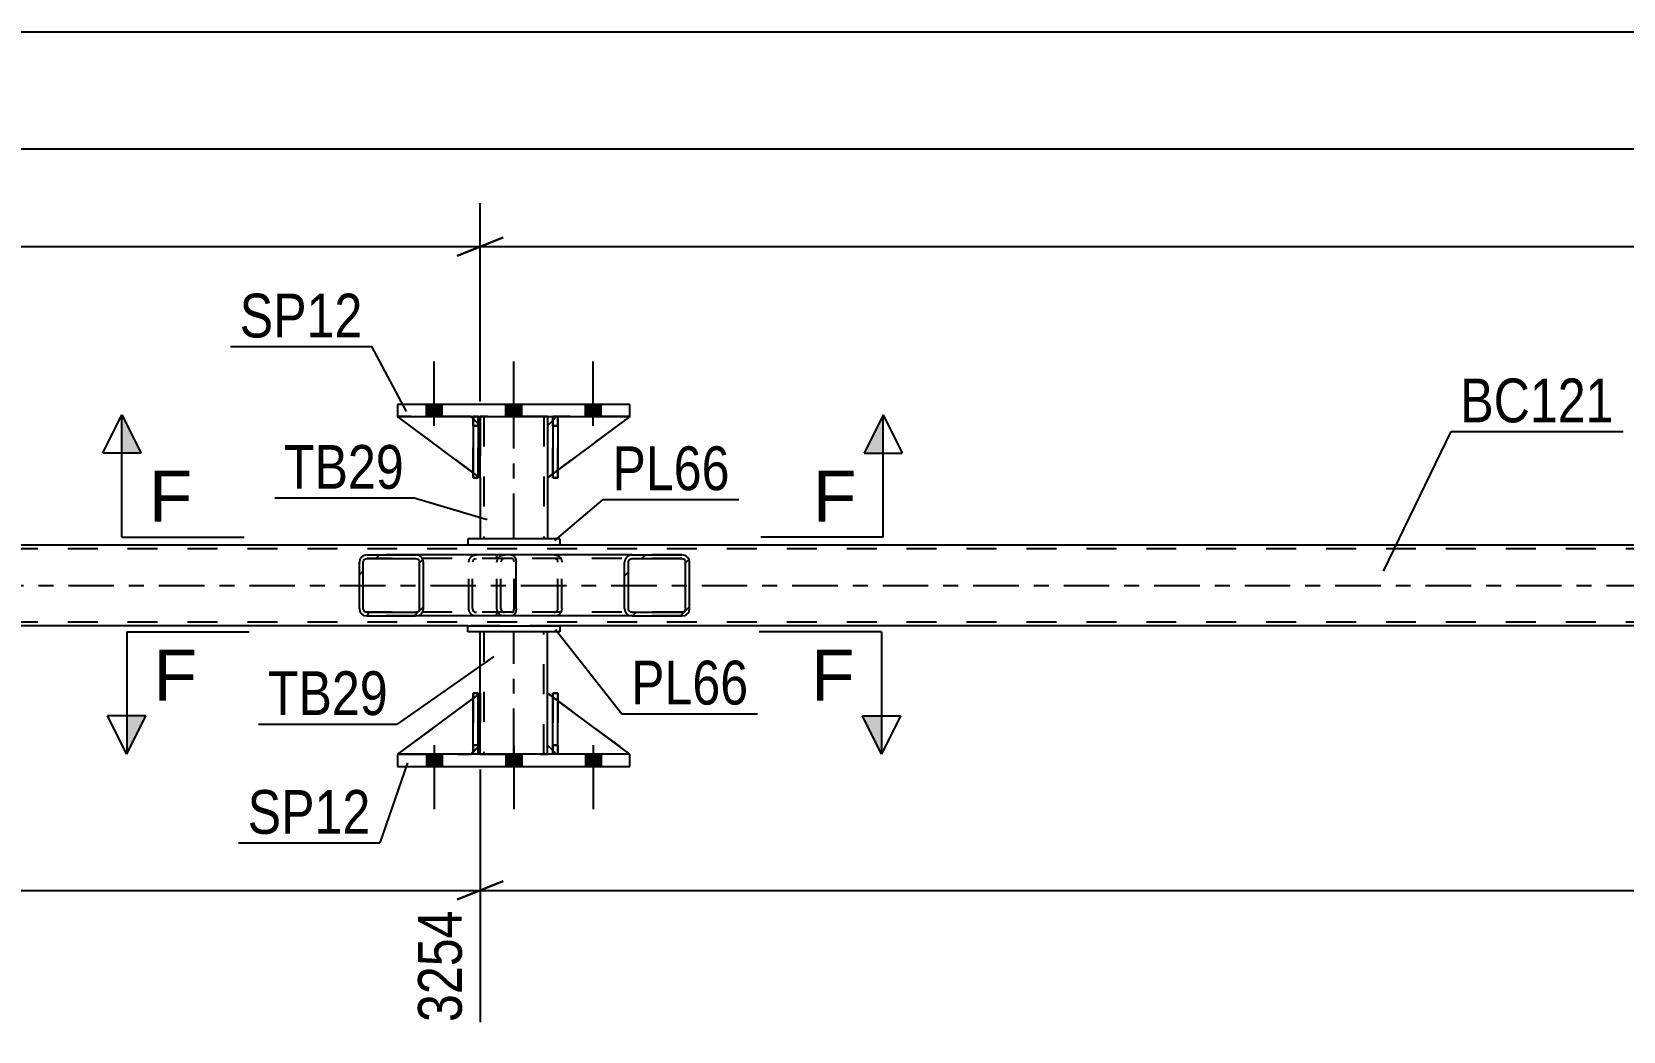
# Model space of a CAD drawing. Header units: millimetres. Extents: x 0 to 841, y 0 to 594.
# Drawn here: x 125.6 to 229.7, y 208.5 to 273.9 of the extents above; entities that cross this region are included whole.
import ezdxf

# ---------------------------------------------------------------- set-up
doc = ezdxf.new("R2010")
doc.units = ezdxf.units.MM
doc.linetypes.add('DXK_LINE_DOT2', pattern=[3.9198, 1.9599, -1.9599])
doc.linetypes.add('DXK_LINE_DOT3', pattern=[5.9187, 2.979, -0.9799, 0.9799, -0.9799])
doc.styles.add('Arial', font='ARIAL.TTF', dxfattribs={"height": 0.2})
doc.styles.add('Arial Narrow', font='ARIALN.TTF', dxfattribs={"height": 0.2})

# ---------------------------------------------------------------- blocks, each defined once
blk = doc.blocks.new('Part-404166562-4254 - 4252')
at = {"color": 7, "linetype": 'DXK_LINE_DOT2'}
for p, q in [((159.66, 248.14), (159.66, 248.74)), ((159.66, 248.74), (159.66, 248.74)), ((159.66, 248.74), (159.66, 244.74)), ((159.98, 248.74), (159.66, 248.74)), ((159.66, 244.74), (159.66, 248.14)), ((159.66, 248.14), (159.98, 248.14)), ((159.98, 248.14), (159.98, 248.74)), ((159.98, 244.74), (159.98, 248.74)), ((159.98, 248.14), (159.98, 244.74)), ((159.66, 244.74), (159.98, 244.74))]:
    blk.add_line(p, q, dxfattribs=at)
blk = doc.blocks.new('Part-404166562-4259 - 4252')
at = {"color": 2, "linetype": 'Continuous'}
for p, q in [((154.91, 230.66), (154.91, 234.66)), ((159.31, 230.66), (159.31, 234.66)), ((154.91, 226.66), (154.91, 227.26)), ((159.31, 226.66), (159.31, 227.26))]:
    blk.add_line(p, q, dxfattribs=at)
at = {"color": 7, "linetype": 'DXK_LINE_DOT2'}
for p, q in [((159.31, 234.66), (154.91, 234.66)), ((155.15, 234.66), (155.15, 226.66)), ((159.07, 226.66), (159.07, 234.66)), ((154.91, 227.26), (154.91, 230.66)), ((159.31, 227.26), (159.31, 230.66)), ((154.91, 226.66), (159.31, 226.66))]:
    blk.add_line(p, q, dxfattribs=at)
at = {"color": 7, "linetype": 'DXK_LINE_DOT3'}
blk.add_line((157.11, 226.66), (157.11, 234.66), dxfattribs=at)
blk = doc.blocks.new('Part-404166562-4264 - 4252')
at = {"color": 2, "linetype": 'Continuous'}
for p, q in [((154.11, 235.06), (160.11, 235.06)), ((154.11, 234.66), (154.11, 235.06)), ((160.11, 234.66), (154.11, 234.66)), ((160.11, 235.06), (160.11, 234.66))]:
    blk.add_line(p, q, dxfattribs=at)
blk = doc.blocks.new('Part-404166562-4269 - 4252')
at = {"color": 2, "linetype": 'Continuous'}
for p, q in [((160.11, 240.74), (154.11, 240.74)), ((154.11, 240.74), (154.11, 240.34)), ((160.11, 240.74), (160.11, 240.34)), ((160.11, 240.34), (154.11, 240.34))]:
    blk.add_line(p, q, dxfattribs=at)
blk = doc.blocks.new('Part-404166562-4274 - 4252')
at = {"color": 2, "linetype": 'Continuous'}
for p, q in [((154.91, 248.74), (154.91, 248.14)), ((159.31, 248.74), (159.31, 248.14)), ((154.91, 244.74), (154.91, 240.74)), ((159.31, 244.74), (159.31, 240.74))]:
    blk.add_line(p, q, dxfattribs=at)
at = {"color": 7, "linetype": 'DXK_LINE_DOT2'}
for p, q in [((159.31, 248.74), (154.91, 248.74)), ((154.91, 248.14), (154.91, 244.74)), ((155.15, 248.74), (155.15, 240.74)), ((159.07, 248.74), (159.07, 240.74)), ((159.31, 248.14), (159.31, 244.74)), ((159.31, 240.74), (154.91, 240.74))]:
    blk.add_line(p, q, dxfattribs=at)
at = {"color": 7, "linetype": 'DXK_LINE_DOT3'}
blk.add_line((157.11, 240.74), (157.11, 248.74), dxfattribs=at)
blk = doc.blocks.new('Part-404166562-4359 - 4252')
at = {"color": 2, "linetype": 'Continuous'}
for p, q in [((159.66, 226.66), (159.66, 230.66)), ((159.66, 230.66), (159.98, 230.66)), ((159.98, 226.66), (159.98, 230.66)), ((159.66, 226.66), (159.66, 226.66)), ((159.98, 226.66), (159.66, 226.66))]:
    blk.add_line(p, q, dxfattribs=at)
at = {"color": 7, "linetype": 'DXK_LINE_DOT2'}
for p, q in [((159.66, 230.66), (159.66, 227.26)), ((159.98, 227.26), (159.98, 230.66)), ((159.66, 227.26), (159.66, 226.66)), ((159.66, 227.26), (159.98, 227.26)), ((159.98, 226.66), (159.98, 227.26)), ((159.98, 226.66), (159.98, 226.66))]:
    blk.add_line(p, q, dxfattribs=at)
blk = doc.blocks.new('Part-404166562-4353 - 4252')
at = {"color": 7, "linetype": 'DXK_LINE_DOT2'}
for p, q in [((154.91, 244.74), (149.51, 248.74)), ((149.51, 248.74), (154.31, 248.74)), ((154.31, 248.74), (154.91, 248.14)), ((154.91, 248.14), (154.31, 248.74)), ((154.91, 248.14), (154.91, 244.74)), ((154.91, 248.14), (154.91, 248.14)), ((154.91, 248.14), (154.91, 244.74))]:
    blk.add_line(p, q, dxfattribs=at)
blk = doc.blocks.new('Part-404166562-4347 - 4252')
at = {"linetype": 'Continuous'}
h = blk.add_hatch(dxfattribs=at)
h.set_pattern_fill('', scale=0.7, style=0, pattern_type=0)
h.set_pattern_definition([(45, (168.5679, 239.399), (-1.57154, 1.57154), [])])
h.paths.add_polyline_path([(168.61, 239.22), (168.57, 239.4), (168.46, 239.55), (168.29, 239.66), (168.1, 239.7), (164.86, 239.7), (164.67, 239.66), (164.5, 239.55), (164.39, 239.4), (164.35, 239.22), (164.35, 236.18), (164.39, 235.99), (164.5, 235.84), (164.67, 235.73), (164.86, 235.7), (168.1, 235.7), (168.29, 235.73), (168.46, 235.84), (168.57, 235.99), (168.61, 236.18)])
h.paths.add_polyline_path([(168.33, 236.08), (168.28, 236.01), (168.19, 235.95), (168.1, 235.94), (164.86, 235.94), (164.76, 235.95), (164.68, 236.01), (164.62, 236.08), (164.61, 236.18), (164.61, 239.22), (164.62, 239.31), (164.68, 239.39), (164.76, 239.44), (164.86, 239.46), (168.1, 239.46), (168.19, 239.44), (168.28, 239.39), (168.33, 239.31), (168.35, 239.22), (168.35, 236.18)])
at = {"color": 7, "linetype": 'DXK_LINE_DOT2'}
for p, q in [((156.32, 239.66), (156.51, 239.7)), ((156.41, 239.44), (156.33, 239.39)), ((156.51, 239.46), (156.41, 239.44)), ((156.99, 239.7), (156.51, 239.7)), ((168.1, 239.46), (156.51, 239.46)), ((159.75, 239.7), (159.94, 239.66)), ((159.84, 239.44), (159.75, 239.46)), ((159.93, 239.39), (159.84, 239.44)), ((168.1, 239.7), (164.86, 239.7)), ((156, 239.22), (156.04, 239.4)), ((156, 236.18), (156, 239.22)), ((156.28, 239.31), (156.26, 239.22)), ((156.26, 236.18), (156.26, 239.22)), ((156.33, 239.39), (156.28, 239.31)), ((159.98, 239.31), (159.93, 239.39)), ((160, 239.22), (159.98, 239.31)), ((160, 236.18), (160, 239.22)), ((160.22, 239.4), (160.26, 239.22)), ((160.26, 236.18), (160.26, 239.22)), ((156.04, 235.99), (156, 236.18)), ((156.26, 236.18), (156.28, 236.08)), ((156.28, 236.08), (156.33, 236.01)), ((156.51, 235.7), (156.32, 235.73)), ((156.33, 236.01), (156.41, 235.95)), ((156.41, 235.95), (156.51, 235.94)), ((168.1, 235.94), (156.51, 235.94)), ((156.99, 235.7), (156.51, 235.7)), ((159.75, 235.94), (159.84, 235.95)), ((159.94, 235.73), (159.75, 235.7)), ((159.84, 235.95), (159.93, 236.01)), ((159.93, 236.01), (159.98, 236.08)), ((159.98, 236.08), (160, 236.18)), ((160.26, 236.18), (160.22, 235.99)), ((168.1, 235.7), (164.86, 235.7))]:
    blk.add_line(p, q, dxfattribs=at)
at = {"color": 2, "linetype": 'Continuous'}
for p, q in [((164.86, 239.7), (156.99, 239.7)), ((164.86, 239.7), (164.67, 239.66)), ((164.68, 239.39), (164.76, 239.44)), ((164.76, 239.44), (164.86, 239.46)), ((164.86, 239.7), (168.1, 239.7)), ((164.86, 239.46), (168.1, 239.46)), ((168.29, 239.66), (168.1, 239.7)), ((168.1, 239.46), (168.19, 239.44)), ((168.19, 239.44), (168.28, 239.39)), ((164.39, 239.4), (164.35, 239.22)), ((164.35, 236.18), (164.35, 239.22)), ((164.61, 239.22), (164.62, 239.31)), ((164.61, 236.18), (164.61, 239.22)), ((164.62, 239.31), (164.68, 239.39)), ((168.28, 239.39), (168.33, 239.31)), ((168.33, 239.31), (168.35, 239.22)), ((168.35, 236.18), (168.35, 239.22)), ((168.61, 239.22), (168.57, 239.4)), ((168.61, 236.18), (168.61, 239.22)), ((164.86, 235.7), (156.99, 235.7)), ((164.35, 236.18), (164.39, 235.99)), ((164.62, 236.08), (164.61, 236.18)), ((164.68, 236.01), (164.62, 236.08)), ((164.67, 235.73), (164.86, 235.7)), ((164.76, 235.95), (164.68, 236.01)), ((164.86, 235.94), (164.76, 235.95)), ((164.86, 235.94), (168.1, 235.94)), ((164.86, 235.7), (168.1, 235.7)), ((168.19, 235.95), (168.1, 235.94)), ((168.1, 235.7), (168.29, 235.73)), ((168.28, 236.01), (168.19, 235.95)), ((168.33, 236.08), (168.28, 236.01)), ((168.35, 236.18), (168.33, 236.08)), ((168.57, 235.99), (168.61, 236.18))]:
    blk.add_line(p, q, dxfattribs=at)
at = {"color": 7, "linetype": 'DXK_LINE_DOT2'}
for centre, start, end in [((156.49, 239.19), 110.7583, 155.68), ((159.77, 239.19), 24.32, 69.2417), ((156.49, 236.2), 204.32, 249.2417), ((159.77, 236.2), 290.7583, 335.68)]:
    blk.add_arc(centre, 0.496, start, end, dxfattribs=at)
at = {"color": 2, "linetype": 'Continuous'}
for centre, start, end in [((164.84, 239.19), 110.7583, 155.68), ((168.12, 239.19), 24.32, 69.2417), ((164.84, 236.2), 204.32, 249.2417), ((168.12, 236.2), 290.7583, 335.68)]:
    blk.add_arc(centre, 0.496, start, end, dxfattribs=at)
blk = doc.blocks.new('Part-404166562-4349 - 4252')
at = {"linetype": 'Continuous'}
h = blk.add_hatch(dxfattribs=at)
h.set_pattern_fill('', scale=0.7, style=0, pattern_type=0)
h.set_pattern_definition([(45, (151.1572, 239.399), (-1.57154, 1.57154), [])])
h.paths.add_polyline_path([(151.2, 239.22), (151.16, 239.4), (151.05, 239.55), (150.89, 239.66), (150.69, 239.7), (147.51, 239.7), (147.32, 239.66), (147.15, 239.55), (147.04, 239.4), (147.01, 239.22), (147.01, 236.18), (147.04, 235.99), (147.15, 235.84), (147.32, 235.73), (147.51, 235.7), (150.69, 235.7), (150.89, 235.73), (151.05, 235.84), (151.16, 235.99), (151.2, 236.18)])
h.paths.add_polyline_path([(150.92, 236.08), (150.87, 236.01), (150.79, 235.95), (150.69, 235.94), (147.51, 235.94), (147.41, 235.95), (147.33, 236.01), (147.28, 236.08), (147.26, 236.18), (147.26, 239.22), (147.28, 239.31), (147.33, 239.39), (147.41, 239.44), (147.51, 239.46), (150.69, 239.46), (150.79, 239.44), (150.87, 239.39), (150.92, 239.31), (150.94, 239.22), (150.94, 236.18)])
at = {"color": 2, "linetype": 'Continuous'}
for p, q in [((147.51, 239.7), (147.32, 239.66)), ((147.33, 239.39), (147.41, 239.44)), ((147.41, 239.44), (147.51, 239.46)), ((147.51, 239.7), (150.69, 239.7)), ((147.51, 239.46), (150.69, 239.46)), ((156.99, 239.7), (150.69, 239.7)), ((150.89, 239.66), (150.69, 239.7)), ((150.69, 239.46), (150.79, 239.44)), ((150.79, 239.44), (150.87, 239.39)), ((156.99, 239.7), (157.1, 239.66)), ((157.1, 239.66), (157.18, 239.55)), ((157.18, 239.55), (157.24, 239.4)), ((147.04, 239.4), (147.01, 239.22)), ((147.01, 236.18), (147.01, 239.22)), ((147.26, 239.22), (147.28, 239.31)), ((147.26, 236.18), (147.26, 239.22)), ((147.28, 239.31), (147.33, 239.39)), ((150.87, 239.39), (150.92, 239.31)), ((150.92, 239.31), (150.94, 239.22)), ((150.94, 236.18), (150.94, 239.22)), ((151.2, 239.22), (151.16, 239.4)), ((151.2, 236.18), (151.2, 239.22)), ((157.24, 239.4), (157.26, 239.22)), ((157.26, 236.18), (157.26, 239.22)), ((147.01, 236.18), (147.04, 235.99)), ((147.28, 236.08), (147.26, 236.18)), ((147.33, 236.01), (147.28, 236.08)), ((147.32, 235.73), (147.51, 235.7)), ((147.41, 235.95), (147.33, 236.01)), ((147.51, 235.94), (147.41, 235.95)), ((147.51, 235.94), (150.69, 235.94)), ((147.51, 235.7), (150.69, 235.7)), ((150.79, 235.95), (150.69, 235.94)), ((150.69, 235.7), (150.89, 235.73)), ((156.99, 235.7), (150.69, 235.7)), ((150.87, 236.01), (150.79, 235.95)), ((150.92, 236.08), (150.87, 236.01)), ((150.94, 236.18), (150.92, 236.08)), ((151.16, 235.99), (151.2, 236.18)), ((157.1, 235.73), (156.99, 235.7)), ((157.18, 235.84), (157.1, 235.73)), ((157.24, 235.99), (157.18, 235.84)), ((157.26, 236.18), (157.24, 235.99))]:
    blk.add_line(p, q, dxfattribs=at)
at = {"color": 7, "linetype": 'DXK_LINE_DOT2'}
for p, q in [((150.69, 239.7), (147.51, 239.7)), ((156.99, 239.46), (147.51, 239.46)), ((154.47, 239.66), (154.66, 239.7)), ((154.5, 239.4), (154.56, 239.44)), ((154.56, 239.44), (154.66, 239.46)), ((156, 239.46), (156, 239.7)), ((157.04, 239.44), (156.99, 239.46)), ((157.09, 239.39), (157.04, 239.44)), ((154.16, 239.22), (154.19, 239.4)), ((154.16, 236.18), (154.16, 239.22)), ((154.43, 239.31), (154.41, 239.22)), ((154.41, 236.18), (154.41, 239.22)), ((154.48, 239.39), (154.43, 239.31)), ((154.48, 239.39), (154.5, 239.4)), ((157.12, 239.31), (157.09, 239.39)), ((157.13, 239.22), (157.12, 239.31)), ((157.13, 236.18), (157.13, 239.22)), ((156.99, 235.94), (147.51, 235.94)), ((150.69, 235.7), (147.51, 235.7)), ((154.19, 235.99), (154.16, 236.18)), ((154.41, 236.18), (154.43, 236.08)), ((154.43, 236.08), (154.48, 236.01)), ((154.66, 235.7), (154.47, 235.73)), ((154.48, 236.01), (154.5, 235.99)), ((154.5, 235.99), (154.56, 235.95)), ((154.56, 235.95), (154.66, 235.94)), ((156, 235.7), (156, 235.94)), ((156.99, 235.94), (157.04, 235.95)), ((157.04, 235.95), (157.09, 236.01)), ((157.09, 236.01), (157.12, 236.08)), ((157.12, 236.08), (157.13, 236.18))]:
    blk.add_line(p, q, dxfattribs=at)
at = {"color": 2, "linetype": 'Continuous'}
for centre, start, end in [((147.49, 239.2), 111.1941, 156.1506), ((150.71, 239.2), 23.8494, 68.8059), ((147.49, 236.19), 203.8494, 248.8059), ((150.71, 236.19), 291.1941, 336.1506)]:
    blk.add_arc(centre, 0.492, start, end, dxfattribs=at)
at = {"color": 7, "linetype": 'DXK_LINE_DOT2'}
for centre, start, end in [((154.64, 239.2), 111.1941, 156.1506), ((154.64, 236.19), 203.8494, 248.8059)]:
    blk.add_arc(centre, 0.492, start, end, dxfattribs=at)
blk = doc.blocks.new('Part-404166562-4357 - 4252')
at = {"color": 7, "linetype": 'DXK_LINE_DOT2'}
for p, q in [((159.98, 230.66), (159.66, 230.66)), ((159.66, 227.26), (159.66, 230.66)), ((159.66, 226.66), (159.66, 230.66)), ((159.98, 230.66), (159.98, 227.26)), ((159.98, 226.66), (159.98, 230.66)), ((159.98, 227.26), (159.66, 227.26)), ((159.66, 226.66), (159.66, 227.26)), ((159.98, 227.26), (159.98, 226.66)), ((159.98, 226.66), (159.66, 226.66)), ((159.98, 226.66), (159.98, 226.66))]:
    blk.add_line(p, q, dxfattribs=at)
blk = doc.blocks.new('Part-404166562-4350 - 4252')
at = {"color": 7, "linetype": 'DXK_LINE_DOT2'}
for p, q in [((154.46, 248.14), (154.46, 248.74)), ((154.46, 248.74), (154.46, 248.74)), ((154.46, 248.74), (154.46, 244.74)), ((154.78, 248.74), (154.46, 248.74)), ((154.46, 244.74), (154.46, 248.14)), ((154.46, 248.14), (154.78, 248.14)), ((154.78, 248.14), (154.78, 248.74)), ((154.78, 244.74), (154.78, 248.74)), ((154.78, 248.14), (154.78, 244.74)), ((154.46, 244.74), (154.78, 244.74))]:
    blk.add_line(p, q, dxfattribs=at)
blk = doc.blocks.new('Part-404166562-4351 - 4252')
at = {"color": 2, "linetype": 'Continuous'}
for p, q in [((159.98, 248.74), (159.66, 248.74)), ((159.66, 248.74), (159.66, 244.74)), ((159.98, 248.74), (159.98, 248.74)), ((159.98, 248.74), (159.98, 244.74)), ((159.98, 244.74), (159.66, 244.74))]:
    blk.add_line(p, q, dxfattribs=at)
at = {"color": 7, "linetype": 'DXK_LINE_DOT2'}
for p, q in [((159.66, 248.14), (159.66, 248.74)), ((159.98, 248.14), (159.66, 248.14)), ((159.66, 248.14), (159.66, 244.74)), ((159.98, 248.14), (159.98, 248.74)), ((159.98, 248.74), (159.98, 248.74)), ((159.98, 244.74), (159.98, 248.14))]:
    blk.add_line(p, q, dxfattribs=at)
blk = doc.blocks.new('Part-404166562-4356 - 4252')
at = {"color": 2, "linetype": 'Continuous'}
for p, q in [((159.66, 248.49), (159.31, 248.14)), ((159.31, 248.14), (159.31, 244.74)), ((164.71, 248.74), (159.98, 245.23)), ((159.66, 245), (159.31, 244.74))]:
    blk.add_line(p, q, dxfattribs=at)
at = {"color": 7, "linetype": 'DXK_LINE_DOT2'}
for p, q in [((159.91, 248.74), (159.66, 248.49)), ((164.71, 248.74), (159.91, 248.74)), ((159.98, 245.23), (159.66, 245))]:
    blk.add_line(p, q, dxfattribs=at)
blk = doc.blocks.new('Part-404166562-4358 - 4252')
at = {"color": 7, "linetype": 'DXK_LINE_DOT2'}
for p, q in [((154.78, 230.66), (154.46, 230.66)), ((154.46, 227.26), (154.46, 230.66)), ((154.46, 226.66), (154.46, 230.66)), ((154.78, 230.66), (154.78, 227.26)), ((154.78, 226.66), (154.78, 230.66)), ((154.78, 227.26), (154.46, 227.26)), ((154.46, 226.66), (154.46, 227.26)), ((154.78, 227.26), (154.78, 226.66)), ((154.78, 226.66), (154.46, 226.66)), ((154.78, 226.66), (154.78, 226.66))]:
    blk.add_line(p, q, dxfattribs=at)
blk = doc.blocks.new('Part-404166562-4352 - 4252')
at = {"color": 2, "linetype": 'Continuous'}
for p, q in [((154.78, 248.74), (154.46, 248.74)), ((154.46, 248.74), (154.46, 244.74)), ((154.78, 248.74), (154.78, 248.74)), ((154.78, 248.74), (154.78, 244.74)), ((154.78, 244.74), (154.46, 244.74))]:
    blk.add_line(p, q, dxfattribs=at)
at = {"color": 7, "linetype": 'DXK_LINE_DOT2'}
for p, q in [((154.46, 248.14), (154.46, 248.74)), ((154.78, 248.14), (154.46, 248.14)), ((154.46, 248.14), (154.46, 244.74)), ((154.78, 248.14), (154.78, 248.74)), ((154.78, 248.74), (154.78, 248.74)), ((154.78, 244.74), (154.78, 248.14))]:
    blk.add_line(p, q, dxfattribs=at)
blk = doc.blocks.new('Part-404166562-4354 - 4252')
at = {"color": 2, "linetype": 'Continuous'}
for p, q in [((154.46, 245.07), (149.51, 248.74)), ((154.46, 248.58), (154.31, 248.74)), ((154.91, 248.14), (154.78, 248.26)), ((154.91, 248.14), (154.91, 248.14)), ((154.91, 244.74), (154.91, 248.14)), ((154.78, 244.83), (154.91, 244.74)), ((154.91, 244.74), (154.91, 244.74))]:
    blk.add_line(p, q, dxfattribs=at)
at = {"color": 7, "linetype": 'DXK_LINE_DOT2'}
for p, q in [((154.31, 248.74), (149.51, 248.74)), ((154.31, 248.74), (154.91, 248.14)), ((154.78, 248.26), (154.46, 248.58)), ((154.91, 248.14), (154.91, 244.74)), ((154.78, 244.83), (154.46, 245.07))]:
    blk.add_line(p, q, dxfattribs=at)
blk = doc.blocks.new('Part-404166562-4355 - 4252')
at = {"color": 7, "linetype": 'DXK_LINE_DOT2'}
for p, q in [((159.91, 248.74), (159.31, 248.14)), ((159.31, 244.74), (164.71, 248.74)), ((159.31, 248.14), (159.31, 244.74)), ((164.71, 248.74), (159.91, 248.74))]:
    blk.add_line(p, q, dxfattribs=at)
blk = doc.blocks.new('Part-404166562-4360 - 4252')
at = {"color": 2, "linetype": 'Continuous'}
for p, q in [((154.46, 226.66), (154.46, 230.66)), ((154.46, 230.66), (154.78, 230.66)), ((154.78, 226.66), (154.78, 230.66)), ((154.46, 226.66), (154.46, 226.66)), ((154.78, 226.66), (154.46, 226.66))]:
    blk.add_line(p, q, dxfattribs=at)
at = {"color": 7, "linetype": 'DXK_LINE_DOT2'}
for p, q in [((154.46, 230.66), (154.46, 227.26)), ((154.78, 227.26), (154.78, 230.66)), ((154.46, 227.26), (154.46, 226.66)), ((154.46, 227.26), (154.78, 227.26)), ((154.78, 226.66), (154.78, 227.26)), ((154.78, 226.66), (154.78, 226.66))]:
    blk.add_line(p, q, dxfattribs=at)
blk = doc.blocks.new('Part-404166562-4361 - 4252')
at = {"color": 7, "linetype": 'DXK_LINE_DOT2'}
for p, q in [((154.91, 230.66), (149.51, 226.66)), ((154.91, 227.26), (154.91, 230.66)), ((154.91, 230.66), (154.91, 227.26)), ((154.31, 226.66), (154.91, 227.26)), ((154.91, 227.26), (154.31, 226.66)), ((154.91, 227.26), (154.91, 227.26)), ((149.51, 226.66), (154.31, 226.66))]:
    blk.add_line(p, q, dxfattribs=at)
blk = doc.blocks.new('Part-404166562-4362 - 4252')
at = {"color": 2, "linetype": 'Continuous'}
for p, q in [((154.46, 230.32), (149.51, 226.66)), ((154.91, 230.66), (154.78, 230.56)), ((154.91, 227.26), (154.91, 230.66)), ((154.91, 227.26), (154.78, 227.13)), ((154.91, 227.26), (154.91, 227.26)), ((154.46, 226.81), (154.31, 226.66))]:
    blk.add_line(p, q, dxfattribs=at)
at = {"color": 7, "linetype": 'DXK_LINE_DOT2'}
for p, q in [((154.78, 230.56), (154.46, 230.32)), ((154.91, 227.26), (154.91, 230.66)), ((154.91, 227.26), (154.31, 226.66)), ((154.78, 227.13), (154.46, 226.81)), ((149.51, 226.66), (154.31, 226.66))]:
    blk.add_line(p, q, dxfattribs=at)
blk = doc.blocks.new('Part-404166562-4363 - 4252')
at = {"color": 7, "linetype": 'DXK_LINE_DOT2'}
for p, q in [((159.31, 227.26), (159.31, 230.66)), ((159.31, 230.66), (164.71, 226.66)), ((159.91, 226.66), (159.31, 227.26)), ((164.71, 226.66), (159.91, 226.66))]:
    blk.add_line(p, q, dxfattribs=at)
blk = doc.blocks.new('Part-404166562-4364 - 4252')
at = {"color": 2, "linetype": 'Continuous'}
for p, q in [((159.31, 227.26), (159.31, 230.66)), ((159.66, 230.39), (159.31, 230.66)), ((164.71, 226.66), (159.98, 230.16)), ((159.66, 226.9), (159.31, 227.26))]:
    blk.add_line(p, q, dxfattribs=at)
at = {"color": 7, "linetype": 'DXK_LINE_DOT2'}
for p, q in [((159.98, 230.16), (159.66, 230.39)), ((159.91, 226.66), (159.66, 226.9)), ((164.71, 226.66), (159.91, 226.66)), ((164.71, 226.66), (164.71, 226.66)), ((164.71, 226.66), (164.71, 226.66))]:
    blk.add_line(p, q, dxfattribs=at)
blk = doc.blocks.new('Part-404166562-4369 - 4252')
at = {"color": 2, "linetype": 'Continuous'}
for p, q in [((149.51, 226.66), (149.51, 225.86)), ((164.71, 226.66), (149.51, 226.66)), ((164.71, 225.86), (164.71, 226.66)), ((149.51, 225.86), (164.71, 225.86))]:
    blk.add_line(p, q, dxfattribs=at)
blk = doc.blocks.new('Part-404166562-4374 - 4252')
at = {"color": 2, "linetype": 'Continuous'}
for p, q in [((164.71, 249.54), (149.51, 249.54)), ((149.51, 249.54), (149.51, 248.74)), ((164.71, 248.74), (164.71, 249.54)), ((149.51, 248.74), (164.71, 248.74))]:
    blk.add_line(p, q, dxfattribs=at)
blk = doc.blocks.new('Part-404166562-4439 - 4252')
at = {"color": 2, "linetype": 'Continuous'}
for p, q in [((154.11, 240.34), (62.87, 240.34)), ((324.37, 240.34), (160.11, 240.34)), ((154.11, 235.06), (62.87, 235.06)), ((324.37, 235.06), (160.11, 235.06))]:
    blk.add_line(p, q, dxfattribs=at)
at = {"color": 7, "linetype": 'DXK_LINE_DOT2'}
for p, q in [((721.78, 240.1), (62.87, 240.1)), ((160.11, 240.34), (154.11, 240.34)), ((721.78, 235.3), (62.87, 235.3)), ((160.11, 235.06), (154.11, 235.06))]:
    blk.add_line(p, q, dxfattribs=at)
at = {"color": 7, "linetype": 'DXK_LINE_DOT3'}
blk.add_line((62.87, 237.7), (721.78, 237.7), dxfattribs=at)
blk = doc.blocks.new('Bolt-404166562-4450 - 4252')
at = {"linetype": 'Continuous'}
for points in [[(152.43, 226.66), (151.39, 226.66), (151.39, 225.86), (152.43, 225.86)], [(152.43, 226.66), (151.39, 226.66), (151.39, 225.86), (152.43, 225.86)], [(152.43, 226.66), (151.39, 226.66), (151.39, 225.86), (152.43, 225.86)], [(157.63, 226.66), (156.59, 226.66), (156.59, 225.86), (157.63, 225.86)], [(157.63, 226.66), (156.59, 226.66), (156.59, 225.86), (157.63, 225.86)], [(162.83, 226.66), (161.79, 226.66), (161.79, 225.86), (162.83, 225.86)], [(162.83, 226.66), (161.79, 226.66), (161.79, 225.86), (162.83, 225.86)], [(162.83, 226.66), (161.79, 226.66), (161.79, 225.86), (162.83, 225.86)]]:
    blk.add_hatch(color=1, dxfattribs=at).paths.add_polyline_path(points)
at = {"color": 1, "linetype": 'Continuous'}
for p, q in [((151.91, 227.26), (151.91, 223.06)), ((151.91, 227.26), (151.91, 223.06)), ((151.91, 227.26), (151.91, 223.06)), ((157.11, 227.26), (157.11, 223.06)), ((157.11, 227.26), (157.11, 223.06)), ((162.31, 227.26), (162.31, 223.06)), ((162.31, 227.26), (162.31, 223.06)), ((162.31, 227.26), (162.31, 223.06)), ((151.39, 226.66), (151.39, 225.86)), ((151.39, 226.66), (151.39, 225.86)), ((151.39, 226.66), (151.39, 225.86)), ((152.43, 226.66), (152.43, 225.86)), ((152.43, 226.66), (152.43, 225.86)), ((152.43, 226.66), (152.43, 225.86)), ((156.59, 226.66), (156.59, 225.86)), ((156.59, 226.66), (156.59, 225.86)), ((157.63, 226.66), (157.63, 225.86)), ((157.63, 226.66), (157.63, 225.86)), ((161.79, 226.66), (161.79, 225.86)), ((161.79, 226.66), (161.79, 225.86)), ((161.79, 226.66), (161.79, 225.86)), ((162.83, 226.66), (162.83, 225.86)), ((162.83, 226.66), (162.83, 225.86)), ((162.83, 226.66), (162.83, 225.86))]:
    blk.add_line(p, q, dxfattribs=at)
blk = doc.blocks.new('Bolt-404166562-4451 - 4252')
at = {"linetype": 'Continuous'}
for points in [[(151.39, 248.74), (152.43, 248.74), (152.43, 249.54), (151.39, 249.54)], [(151.39, 248.74), (152.43, 248.74), (152.43, 249.54), (151.39, 249.54)], [(151.39, 248.74), (152.43, 248.74), (152.43, 249.54), (151.39, 249.54)], [(156.59, 248.74), (157.63, 248.74), (157.63, 249.54), (156.59, 249.54)], [(156.59, 248.74), (157.63, 248.74), (157.63, 249.54), (156.59, 249.54)], [(161.79, 248.74), (162.83, 248.74), (162.83, 249.54), (161.79, 249.54)], [(161.79, 248.74), (162.83, 248.74), (162.83, 249.54), (161.79, 249.54)], [(161.79, 248.74), (162.83, 248.74), (162.83, 249.54), (161.79, 249.54)]]:
    blk.add_hatch(color=1, dxfattribs=at).paths.add_polyline_path(points)
at = {"color": 1, "linetype": 'Continuous'}
for p, q in [((151.91, 248.14), (151.91, 252.34)), ((151.91, 248.14), (151.91, 252.34)), ((151.91, 248.14), (151.91, 252.34)), ((157.11, 248.14), (157.11, 252.34)), ((157.11, 248.14), (157.11, 252.34)), ((162.31, 248.14), (162.31, 252.34)), ((162.31, 248.14), (162.31, 252.34)), ((162.31, 248.14), (162.31, 252.34)), ((151.39, 248.74), (151.39, 249.54)), ((151.39, 248.74), (151.39, 249.54)), ((151.39, 248.74), (151.39, 249.54)), ((152.43, 248.74), (152.43, 249.54)), ((152.43, 248.74), (152.43, 249.54)), ((152.43, 248.74), (152.43, 249.54)), ((156.59, 248.74), (156.59, 249.54)), ((156.59, 248.74), (156.59, 249.54)), ((157.63, 248.74), (157.63, 249.54)), ((157.63, 248.74), (157.63, 249.54)), ((161.79, 248.74), (161.79, 249.54)), ((161.79, 248.74), (161.79, 249.54)), ((161.79, 248.74), (161.79, 249.54)), ((162.83, 248.74), (162.83, 249.54)), ((162.83, 248.74), (162.83, 249.54)), ((162.83, 248.74), (162.83, 249.54))]:
    blk.add_line(p, q, dxfattribs=at)
blk = doc.blocks.new('StraightDimension-404166562-30578 - 4252')
at = {"color": 7, "linetype": 'Continuous'}
for p, q in [((154.91, 249.74), (154.91, 262.71)), ((156.41, 260.46), (153.41, 259.26)), ((154.91, 259.86), (325.17, 259.86))]:
    blk.add_line(p, q, dxfattribs=at)
blk = doc.blocks.new('StraightDimension-404166562-30579 - 4252')
at = {"color": 7, "linetype": 'Continuous'}
for p, q in [((54.25, 241.34), (54.25, 262.71)), ((154.91, 249.74), (154.91, 262.71)), ((55.75, 260.46), (52.75, 259.26)), ((153.41, 259.26), (156.41, 260.46)), ((54.25, 259.86), (154.91, 259.86))]:
    blk.add_line(p, q, dxfattribs=at)
at = {"color": 0}
blk.add_wipeout([(108.83, 260.61), (108.83, 264.81), (100.32, 264.81), (100.32, 260.61)], dxfattribs=at)
at = {"color": 3, "style": 'Arial Narrow'}
blk.add_text('3254', height=2.863, dxfattribs=at).set_placement((100.92, 261.21))
blk = doc.blocks.new('StraightDimension-404166562-4521 - 4252')
at = {"color": 7, "linetype": 'Continuous'}
blk.add_line((53.61, 273.91), (731.04, 273.91), dxfattribs=at)
blk = doc.blocks.new('StraightDimension-404166562-30540 - 4252')
at = {"color": 7, "linetype": 'Continuous'}
for p, q in [((154.91, 225.66), (154.91, 209.14)), ((156.41, 218.35), (153.41, 217.15)), ((154.91, 217.75), (325.17, 217.75))]:
    blk.add_line(p, q, dxfattribs=at)
blk = doc.blocks.new('StraightDimension-404166562-30541 - 4252')
at = {"color": 7, "linetype": 'Continuous'}
for p, q in [((154.91, 225.66), (154.91, 209.14)), ((54.25, 217.75), (154.91, 217.75)), ((153.41, 217.15), (156.41, 218.35))]:
    blk.add_line(p, q, dxfattribs=at)
at = {"color": 0, "linetype": 'Continuous'}
blk.add_wipeout([(154.31, 217.05), (150.11, 217.05), (150.11, 208.54), (154.31, 208.54)], dxfattribs=at)
at = {"color": 3, "linetype": 'Continuous', "style": 'Arial Narrow'}
blk.add_text('3254', height=2.863, rotation=90.0002, dxfattribs=at).set_placement((153.71, 209.14))
blk = doc.blocks.new('StraightDimension-404166562-30617 - 4252')
at = {"color": 7, "linetype": 'Continuous'}
blk.add_line((54.25, 266.27), (730.4, 266.27), dxfattribs=at)
blk = doc.blocks.new('Mark-404166562-4260 - 4252')
at = {"color": 30, "linetype": 'Continuous'}
for p, q in [((159.84, 234.82), (164.18, 229.31)), ((164.18, 229.31), (173.06, 229.31))]:
    blk.add_line(p, q, dxfattribs=at)
at = {"color": 0}
blk.add_wipeout([(172.46, 229.91), (172.46, 232.91), (164.78, 232.91), (164.78, 229.91)], dxfattribs=at)
blk.add_wipeout([(172.46, 229.91), (172.46, 232.91), (164.78, 232.91), (164.78, 229.91)], dxfattribs=at)
at = {"color": 3, "style": 'Arial Narrow'}
blk.add_text('PL66', height=2.863, dxfattribs=at).set_placement((164.78, 229.91))
blk = doc.blocks.new('Mark-404166562-4270 - 4252')
at = {"color": 30, "linetype": 'Continuous'}
for p in [(141.47, 243.42), (155.36, 241.98)]:
    blk.add_line(p, (150.53, 243.42), dxfattribs=at)
at = {"color": 0}
blk.add_wipeout([(149.93, 244.02), (149.93, 247.02), (142.07, 247.02), (142.07, 244.02)], dxfattribs=at)
blk.add_wipeout([(149.93, 244.02), (149.93, 247.02), (142.07, 247.02), (142.07, 244.02)], dxfattribs=at)
at = {"color": 3, "style": 'Arial Narrow'}
blk.add_text('TB29', height=2.863, dxfattribs=at).set_placement((142.07, 244.02))
blk = doc.blocks.new('Mark-404166562-4255 - 4252')
at = {"color": 30, "linetype": 'Continuous'}
for p in [(155.8, 233.04), (140.42, 228.62)]:
    blk.add_line(p, (149.47, 228.62), dxfattribs=at)
at = {"color": 0}
blk.add_wipeout([(148.87, 229.22), (148.87, 232.22), (141.02, 232.22), (141.02, 229.22)], dxfattribs=at)
blk.add_wipeout([(148.87, 229.22), (148.87, 232.22), (141.02, 232.22), (141.02, 229.22)], dxfattribs=at)
at = {"color": 3, "style": 'Arial Narrow'}
blk.add_text('TB29', height=2.863, dxfattribs=at).set_placement((141.02, 229.22))
blk = doc.blocks.new('Mark-404166562-4265 - 4252')
at = {"color": 30, "linetype": 'Continuous'}
for p, q in [((159.79, 240.64), (162.96, 243.33)), ((162.96, 243.33), (171.84, 243.33))]:
    blk.add_line(p, q, dxfattribs=at)
at = {"color": 0}
blk.add_wipeout([(171.24, 243.93), (171.24, 246.93), (163.56, 246.93), (163.56, 243.93)], dxfattribs=at)
blk.add_wipeout([(171.24, 243.93), (171.24, 246.93), (163.56, 246.93), (163.56, 243.93)], dxfattribs=at)
at = {"color": 3, "style": 'Arial Narrow'}
blk.add_text('PL66', height=2.863, dxfattribs=at).set_placement((163.56, 243.93))
blk = doc.blocks.new('Mark-404166562-4365 - 4252')
at = {"color": 30, "linetype": 'Continuous'}
for p in [(150.15, 226.1), (139.1, 220.85)]:
    blk.add_line(p, (148.34, 220.85), dxfattribs=at)
at = {"color": 0}
blk.add_wipeout([(147.74, 221.45), (147.74, 224.45), (139.7, 224.45), (139.7, 221.45)], dxfattribs=at)
blk.add_wipeout([(147.74, 221.45), (147.74, 224.45), (139.7, 224.45), (139.7, 221.45)], dxfattribs=at)
at = {"color": 3, "style": 'Arial Narrow'}
blk.add_text('SP12', height=2.863, dxfattribs=at).set_placement((139.7, 221.45))
blk = doc.blocks.new('Mark-404166562-4370 - 4252')
at = {"color": 30, "linetype": 'Continuous'}
for p in [(138.58, 253.32), (150.08, 249.07)]:
    blk.add_line(p, (147.82, 253.32), dxfattribs=at)
at = {"color": 0}
blk.add_wipeout([(147.22, 253.92), (147.22, 256.92), (139.18, 256.92), (139.18, 253.92)], dxfattribs=at)
blk.add_wipeout([(147.22, 253.92), (147.22, 256.92), (139.18, 256.92), (139.18, 253.92)], dxfattribs=at)
at = {"color": 3, "style": 'Arial Narrow'}
blk.add_text('SP12', height=2.863, dxfattribs=at).set_placement((139.18, 253.92))
blk = doc.blocks.new('SectionMark-404166562-4603 - 4252')
at = {"linetype": 'Continuous'}
for points in [[(131.79, 229.16), (133.04, 229.16), (131.79, 226.66)], [(179.91, 229.16), (181.16, 229.16), (181.16, 226.66)]]:
    blk.add_hatch(color=6, dxfattribs=at).paths.add_polyline_path(points)
at = {"color": 6, "linetype": 'Continuous'}
for p, q in [((131.79, 234.66), (139.79, 234.66)), ((131.79, 234.66), (131.79, 226.66)), ((181.16, 234.66), (173.16, 234.66)), ((181.16, 234.66), (181.16, 226.66)), ((131.79, 226.66), (130.54, 229.16)), ((133.04, 229.16), (130.54, 229.16)), ((131.79, 226.66), (133.04, 229.16)), ((179.91, 229.16), (182.41, 229.16)), ((181.16, 226.66), (179.91, 229.16)), ((182.41, 229.16), (181.16, 226.66))]:
    blk.add_line(p, q, dxfattribs=at)
at = {"color": 0, "linetype": 'Continuous'}
for points in [[(136.39, 230.16), (136.39, 233.66), (133.54, 233.66), (133.54, 230.16)], [(179.41, 230.16), (179.41, 233.66), (176.55, 233.66), (176.55, 230.16)]]:
    blk.add_wipeout(points, dxfattribs=at)
at = {"color": 3, "linetype": 'Continuous', "style": 'Arial'}
for p in [(133.54, 230.16), (176.55, 230.16)]:
    blk.add_text('F', height=3.34, dxfattribs=at).set_placement(p)
blk = doc.blocks.new('SectionMark-404166562-4605 - 4252')
at = {"linetype": 'Continuous'}
for points in [[(132.73, 246.36), (131.48, 246.36), (131.48, 248.86)], [(181.27, 246.36), (180.02, 246.36), (181.27, 248.86)]]:
    blk.add_hatch(color=6, dxfattribs=at).paths.add_polyline_path(points)
at = {"color": 6, "linetype": 'Continuous'}
for p, q in [((130.23, 246.36), (131.48, 248.86)), ((131.48, 240.86), (131.48, 248.86)), ((131.48, 248.86), (132.73, 246.36)), ((181.27, 248.86), (180.02, 246.36)), ((181.27, 240.86), (181.27, 248.86)), ((181.27, 248.86), (182.52, 246.36)), ((132.73, 246.36), (130.23, 246.36)), ((180.02, 246.36), (182.52, 246.36)), ((131.48, 240.86), (139.48, 240.86)), ((181.27, 240.86), (173.27, 240.86))]:
    blk.add_line(p, q, dxfattribs=at)
at = {"color": 0, "linetype": 'Continuous'}
for points in [[(136.08, 241.86), (136.08, 245.36), (133.23, 245.36), (133.23, 241.86)], [(179.52, 241.86), (179.52, 245.36), (176.67, 245.36), (176.67, 241.86)]]:
    blk.add_wipeout(points, dxfattribs=at)
at = {"color": 3, "linetype": 'Continuous', "style": 'Arial'}
for p in [(133.23, 241.86), (176.67, 241.86)]:
    blk.add_text('F', height=3.34, dxfattribs=at).set_placement(p)
blk = doc.blocks.new('Mark-404166562-30854 - 4252')
at = {"color": 30, "linetype": 'Continuous'}
for p, q in [((213.99, 238.63), (218.42, 247.77)), ((218.42, 247.77), (229.67, 247.77))]:
    blk.add_line(p, q, dxfattribs=at)
at = {"color": 0}
blk.add_wipeout([(229.07, 248.37), (229.07, 251.37), (219.02, 251.37), (219.02, 248.37)], dxfattribs=at)
blk.add_wipeout([(229.07, 248.37), (229.07, 251.37), (219.02, 251.37), (219.02, 248.37)], dxfattribs=at)
at = {"color": 3, "style": 'Arial Narrow'}
blk.add_text('BC121', height=2.863, dxfattribs=at).set_placement((219.02, 248.37))

msp = doc.modelspace()

# ---------------------------------------------------------------- block references
for name in ['Bolt-404166562-4451 - 4252', 'Part-404166562-4374 - 4252', 'Part-404166562-4353 - 4252', 'Part-404166562-4354 - 4252', 'Part-404166562-4350 - 4252', 'Part-404166562-4352 - 4252', 'Part-404166562-4274 - 4252', 'Part-404166562-4356 - 4252', 'Part-404166562-4355 - 4252', 'Part-404166562-4254 - 4252', 'Part-404166562-4351 - 4252', 'Part-404166562-4269 - 4252', 'Part-404166562-4439 - 4252', 'Part-404166562-4349 - 4252', 'Part-404166562-4347 - 4252', 'Part-404166562-4264 - 4252', 'Part-404166562-4259 - 4252', 'Part-404166562-4361 - 4252', 'Part-404166562-4362 - 4252', 'Part-404166562-4358 - 4252', 'Part-404166562-4360 - 4252', 'Part-404166562-4363 - 4252', 'Part-404166562-4364 - 4252', 'Part-404166562-4359 - 4252', 'Part-404166562-4357 - 4252', 'Bolt-404166562-4450 - 4252', 'Part-404166562-4369 - 4252']:
    msp.add_blockref(name, (0, 0))

# ---------------------------------------------------------------- next in the draw order: block references
for name in ['StraightDimension-404166562-30578 - 4252', 'Mark-404166562-4260 - 4252', 'StraightDimension-404166562-30540 - 4252']:
    msp.add_blockref(name, (0, 0))

# ---------------------------------------------------------------- next in the draw order: block references
for name in ['StraightDimension-404166562-30579 - 4252', 'StraightDimension-404166562-30541 - 4252']:
    msp.add_blockref(name, (0, 0))

# ---------------------------------------------------------------- next in the draw order: block references
for name in ['StraightDimension-404166562-4521 - 4252', 'Mark-404166562-4255 - 4252', 'Mark-404166562-4365 - 4252']:
    msp.add_blockref(name, (0, 0))

# ---------------------------------------------------------------- next in the draw order: block references
for name in ['StraightDimension-404166562-30617 - 4252', 'SectionMark-404166562-4603 - 4252']:
    msp.add_blockref(name, (0, 0))

# ---------------------------------------------------------------- next in the draw order: block references
for name in ['Mark-404166562-4370 - 4252', 'Mark-404166562-30854 - 4252', 'Mark-404166562-4270 - 4252', 'Mark-404166562-4265 - 4252']:
    msp.add_blockref(name, (0, 0))

# ---------------------------------------------------------------- next in the draw order: block references
msp.add_blockref('SectionMark-404166562-4605 - 4252', (0, 0))

doc.saveas('drawing.dxf')
